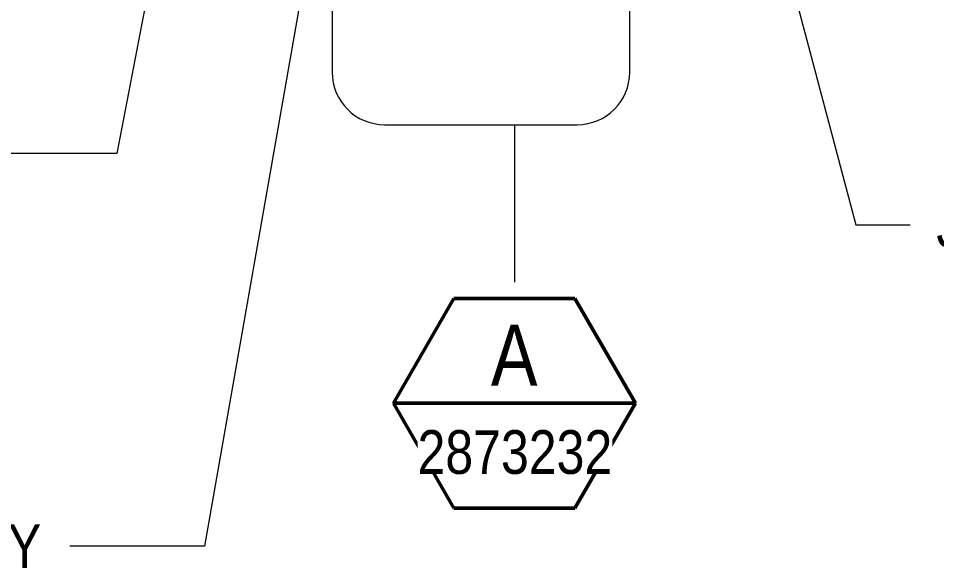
# Model space of a CAD drawing. Header units: metres. Extents: x -348 to -312, y -1188 to 3.
# Drawn here: x -337.347 to -334.719, y -1187.852 to -1186.277 of the extents above; entities that cross this region are included whole.
import ezdxf

# ---------------------------------------------------------------- set-up
doc = ezdxf.new("R2010")
doc.units = ezdxf.units.M
doc.layers.add('A-ANNO-SYMB', color=7, linetype='Continuous', lineweight=9)
doc.layers.add('G-ANNO-TEXT', color=7, linetype='Continuous', lineweight=9)
doc.styles.add('Arial Narrow', font='ARIALN.TTF', dxfattribs={"height": 0.125})
doc.styles.add('Arial Narrow_1', font='ARIALN.TTF', dxfattribs={"height": 0.175})

# ---------------------------------------------------------------- blocks, each defined once
blk = doc.blocks.new('Drafting View - SheetRef-4900799-DRG-2873232 - SOUTHERN CANOPY - PLAN')
at = {"layer": 'A-ANNO-SYMB', "lineweight": 50}
for p, q in [((-0.003462, 0.006), (-0.006928, -0.000003)), ((0.003464, 0.006), (-0.003462, 0.006)), ((0.006928, 0), (0.003464, 0.006)), ((-0.006928, 0), (0.006928, 0)), ((-0.006928, -0.000003), (-0.003465, -0.006)), ((0.003464, -0.006), (0.006928, 0)), ((-0.003465, -0.006), (0.003464, -0.006))]:
    blk.add_line(p, q, dxfattribs=at)

msp = doc.modelspace()

# ---------------------------------------------------------------- linework, layer by layer
at = {"layer": 'A-ANNO-SYMB', "lineweight": 18}
for p, q in [((-336.449, -1185.93), (-336.449, -1186.4316)), ((-335.5973, -1186.4316), (-335.5973, -1185.93)), ((-336.299, -1186.5816), (-335.7473, -1186.5816)), ((-335.9274, -1186.5816), (-335.9274, -1187.0325))]:
    msp.add_line(p, q, dxfattribs=at)
for centre, start, end in [((-336.299, -1186.4316), 180, 270), ((-335.7473, -1186.4316), 270, 360)]:
    msp.add_arc(centre, 0.15, start, end, dxfattribs=at)
at = {"layer": 'G-ANNO-TEXT'}
for p, q in [((-335.8345, -1183.5193), (-334.9503, -1186.8686)), ((-336.8969, -1185.7799), (-337.065, -1186.6641)), ((-337.2747, -1186.6641), (-337.3891, -1186.6641)), ((-337.065, -1186.6641), (-337.2747, -1186.6641)), ((-334.9503, -1186.8686), (-334.7943, -1186.8686)), ((-336.9814, -1187.788), (-337.1999, -1187.788)), ((-336.8143, -1187.788), (-336.9814, -1187.788))]:
    msp.add_line(p, q, dxfattribs=at)

# ---------------------------------------------------------------- block references
at = {"layer": 'A-ANNO-SYMB', "lineweight": 50, "xscale": 49.99999999999999, "yscale": 49.99999999999999, "zscale": 49.99999999999999}
msp.add_blockref('Drafting View - SheetRef-4900799-DRG-2873232 - SOUTHERN CANOPY - PLAN', (-335.9274, -1187.3788), dxfattribs=at)

# ---------------------------------------------------------------- texts
at = {"layer": 'G-ANNO-TEXT', "char_height": 0.125, "attachment_point": 1, "style": 'Arial Narrow', "bg_fill": 3, "box_fill_scale": 1, "bg_fill_color": 256, "bg_fill_transparency": 0}
for s, insert in [('JUNCTION BOX IN BARRIER', (-334.7193, -1186.8061)), ('FEATURE LIGHTING POWER SUPPLY', (-339.8513, -1187.7255))]:
    msp.add_mtext(s, dxfattribs=dict(at, insert=insert))

# ---------------------------------------------------------------- next in the draw order: texts
at = {"layer": 'A-ANNO-SYMB', "insert": (-335.9947, -1187.154), "char_height": 0.175, "attachment_point": 1, "style": 'Arial Narrow_1', "bg_fill": 3, "box_fill_scale": 1, "bg_fill_color": 256, "bg_fill_transparency": 0}
msp.add_mtext('A', dxfattribs=at)
at = {"layer": 'A-ANNO-SYMB', "insert": (-336.2047, -1187.456), "char_height": 0.125, "attachment_point": 1, "style": 'Arial Narrow', "bg_fill": 3, "box_fill_scale": 1, "bg_fill_color": 256, "bg_fill_true_color": 13158600, "bg_fill_transparency": 0}
msp.add_mtext('2873232', dxfattribs=at)

# ---------------------------------------------------------------- next in the draw order: linework, layer by layer
at = {"layer": 'G-ANNO-TEXT'}
msp.add_line((-336.0757, -1183.5769), (-336.8143, -1187.788), dxfattribs=at)

doc.saveas('drawing.dxf')
